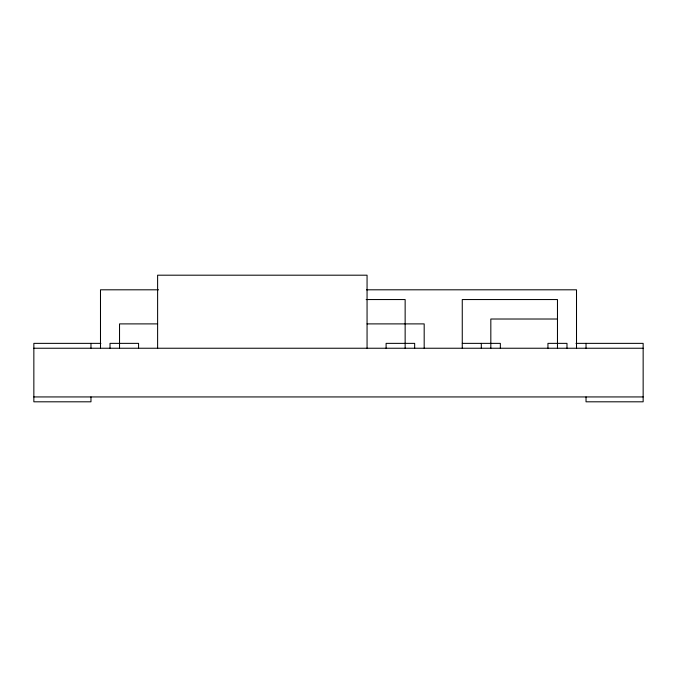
<?xml version="1.0" encoding="UTF-8"?>
<svg xmlns="http://www.w3.org/2000/svg" width="677" height="677" viewBox="0 0 677 677"><rect width="100%" height="100%" fill="white"/><g stroke="black" fill="none" stroke-linecap="round" stroke-linejoin="round"><path stroke-width="1.02" d="M158.545 289.807L100.492 289.807L100.492 348.24M366.469 289.807L576.508 289.807L576.508 348.24M366.172 299.547L405.142 299.547L405.142 348.24M557.467 319.019L490.825 319.019L490.825 348.24M157.614 323.894L119.533 323.894L119.533 348.24M367.061 323.894L424.183 323.894L424.183 348.24M100.907 343.366L33.85 343.366L33.85 401.808L90.972 401.808L90.972 396.934M462.264 343.366L500.345 343.366L500.345 348.24M575.992 343.366L643.15 343.366L643.15 401.808L586.028 401.808L586.028 396.934M33.85 348.24L643.15 348.24M33.85 396.934L643.15 396.934M586.028 343.366L586.028 348.24M566.987 348.24L566.987 343.366L547.947 343.366L547.947 348.24M557.467 348.24L557.467 299.547L462.264 299.547L462.264 348.24M481.305 343.366L481.305 348.24M414.662 348.24L414.662 343.366L386.102 343.366L386.102 348.24M367.061 348.24L367.061 275.192L157.614 275.192L157.614 348.24M138.573 348.24L138.573 343.366L110.012 343.366L110.012 348.24M90.972 343.366L90.972 348.24"/></g></svg>
